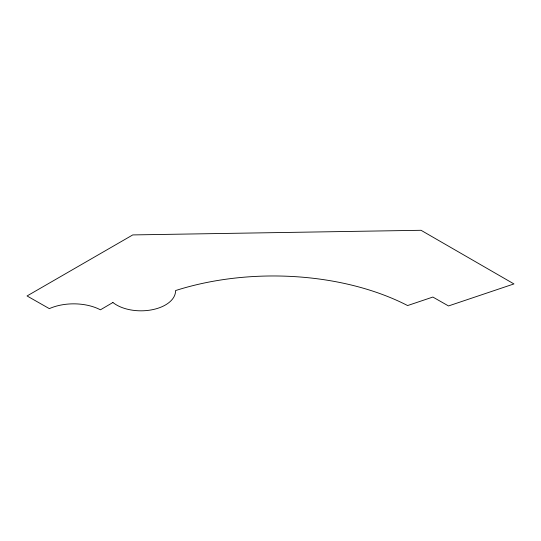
<?xml version="1.0" encoding="UTF-8"?>
<svg xmlns="http://www.w3.org/2000/svg" width="541" height="541" viewBox="0 0 541 541"><rect width="100%" height="100%" fill="white"/><g stroke="black" fill="none" stroke-linecap="round" stroke-linejoin="round"><path stroke-width="0.81" d="M112.907 302.5L100.43 309.81A39.818 22.992 0 0 0 49.332 308.634L27.05 295.961L132.761 234.922L421.033 230.29L513.95 283.93L448.503 305.949L432.861 297.056L407.603 305.557A201.583 116.383 0 0 0 175.548 290.571A34.563 19.956 0 0 1 151.811 309.817A34.563 19.956 0 0 1 112.907 302.5"/></g></svg>
